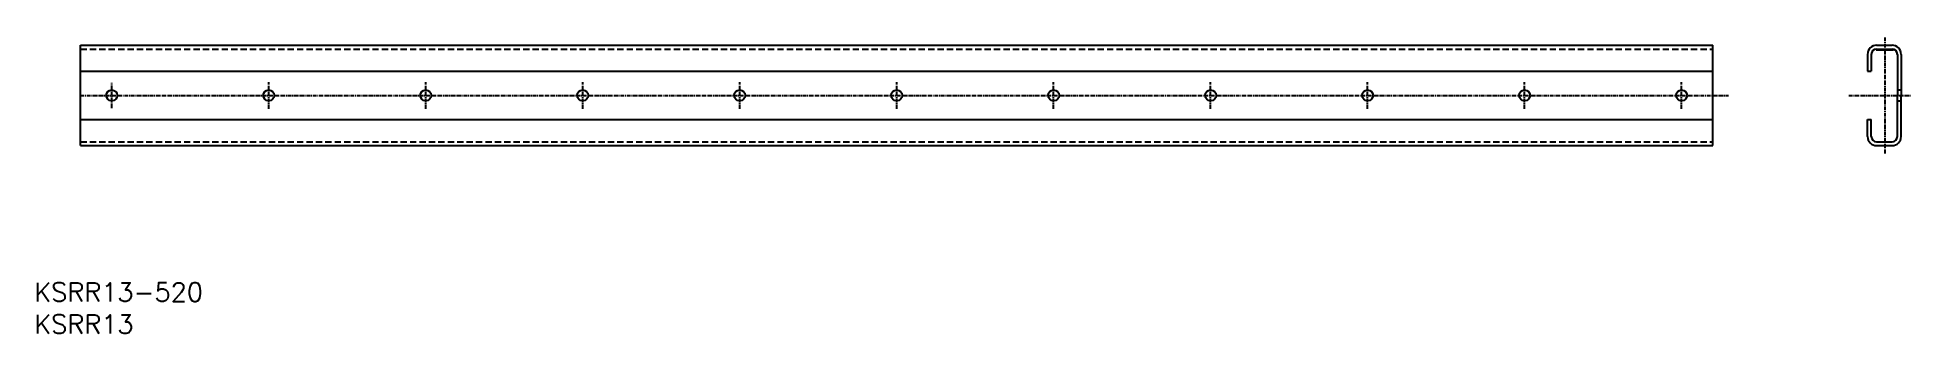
# Model space of a CAD drawing. Extents: x -295 to 301, y 228 to 322.
import ezdxf

# ---------------------------------------------------------------- set-up
doc = ezdxf.new("R2010")
doc.units = 0
doc.linetypes.add('CENTER', pattern=[2, 1.25, -0.25, 0.25, -0.25])
doc.linetypes.add('DASHED', pattern=[3, 2, -1])
doc.layers.get('0').update_dxf_attribs({"linetype": 'CONTINUOUS'})
doc.layers.add('CENTER', color=1, linetype='CENTER')
doc.styles.get("Standard").update_dxf_attribs({"font": 'txt.shx', "bigfont": 'extfont.shx'})

msp = doc.modelspace()

# ---------------------------------------------------------------- linework, layer by layer
at = {"color": 7, "linetype": 'CONTINUOUS'}
for p, q in [((-281.44, 287.86), (-281.44, 319.86)), ((-281.44, 319.86), (238.56, 319.86)), ((238.56, 287.86), (238.56, 319.86)), ((287.8, 316.96), (287.8, 311.56)), ((289, 316.96), (289, 311.56)), ((290.55, 318.36), (296.05, 318.36)), ((290.7, 319.86), (295.6, 319.86)), ((290.7, 318.66), (295.6, 318.66)), ((297.3, 316.96), (297.3, 303.86)), ((298.5, 316.96), (298.5, 303.86)), ((-281.44, 311.56), (238.56, 311.56)), ((287.8, 311.56), (289, 311.56)), ((297.3, 290.76), (297.3, 303.86)), ((298.5, 290.76), (298.5, 303.86)), ((-281.44, 296.16), (238.56, 296.16)), ((287.8, 290.76), (287.8, 296.16)), ((287.8, 296.16), (289, 296.16)), ((289, 290.76), (289, 296.16)), ((-281.44, 287.86), (238.56, 287.86)), ((290.7, 289.06), (295.6, 289.06)), ((290.7, 287.86), (295.6, 287.86))]:
    msp.add_line(p, q, dxfattribs=at)
at = {"color": 3, "linetype": 'DASHED'}
for p, q in [((-281.44, 318.66), (238.56, 318.66)), ((297.3, 305.61), (298.5, 305.61)), ((297.3, 302.11), (298.5, 302.11)), ((-281.44, 289.06), (238.56, 289.06))]:
    msp.add_line(p, q, dxfattribs=at)
at = {"color": 7, "linetype": 'CONTINUOUS'}
for centre in [(-271.44, 303.86), (-221.44, 303.86), (-171.44, 303.86), (-121.44, 303.86), (-71.44, 303.86), (-21.44, 303.86), (28.56, 303.86), (78.56, 303.86), (128.56, 303.86), (178.56, 303.86), (228.56, 303.86)]:
    msp.add_circle(centre, 1.75, dxfattribs=at)
for centre, radius, start, end in [((290.7, 316.96), 2.9, 90, 180), ((290.7, 316.96), 1.7, 90, 180), ((295.6, 316.96), 2.9, 0, 90), ((295.6, 316.96), 1.7, 0, 90), ((290.7, 290.76), 2.9, 180, 270), ((290.7, 290.76), 1.7, 180, 270), ((295.6, 290.76), 1.7, 270, 0), ((295.6, 290.76), 2.9, 270, 0)]:
    msp.add_arc(centre, radius, start, end, dxfattribs=at)
at = {"layer": 'CENTER', "color": 1, "linetype": 'CENTER'}
for p, q in [((293.3, 322.36), (293.3, 285.36)), ((-271.44, 299.82), (-271.44, 307.89)), ((-221.44, 299.6), (-221.44, 308.11)), ((-171.44, 299.6), (-171.44, 308.11)), ((-121.44, 299.6), (-121.44, 308.11)), ((-71.44, 299.6), (-71.44, 308.11)), ((-21.44, 299.6), (-21.44, 308.11)), ((28.56, 299.6), (28.56, 308.11)), ((78.56, 299.6), (78.56, 308.11)), ((128.56, 299.6), (128.56, 308.11)), ((178.56, 299.6), (178.56, 308.11)), ((228.56, 299.6), (228.56, 308.11)), ((-281.44, 303.86), (243.56, 303.86)), ((281.8, 303.86), (301.5, 303.86))]:
    msp.add_line(p, q, dxfattribs=at)

# ---------------------------------------------------------------- texts
at = {"color": 7, "linetype": 'CONTINUOUS'}
for s, p in [('KSRR13-520', (-296.14, 238.16)), ('KSRR13', (-296.14, 227.93))]:
    msp.add_text(s, height=6, dxfattribs=at).set_placement(p)

doc.saveas('drawing.dxf')
